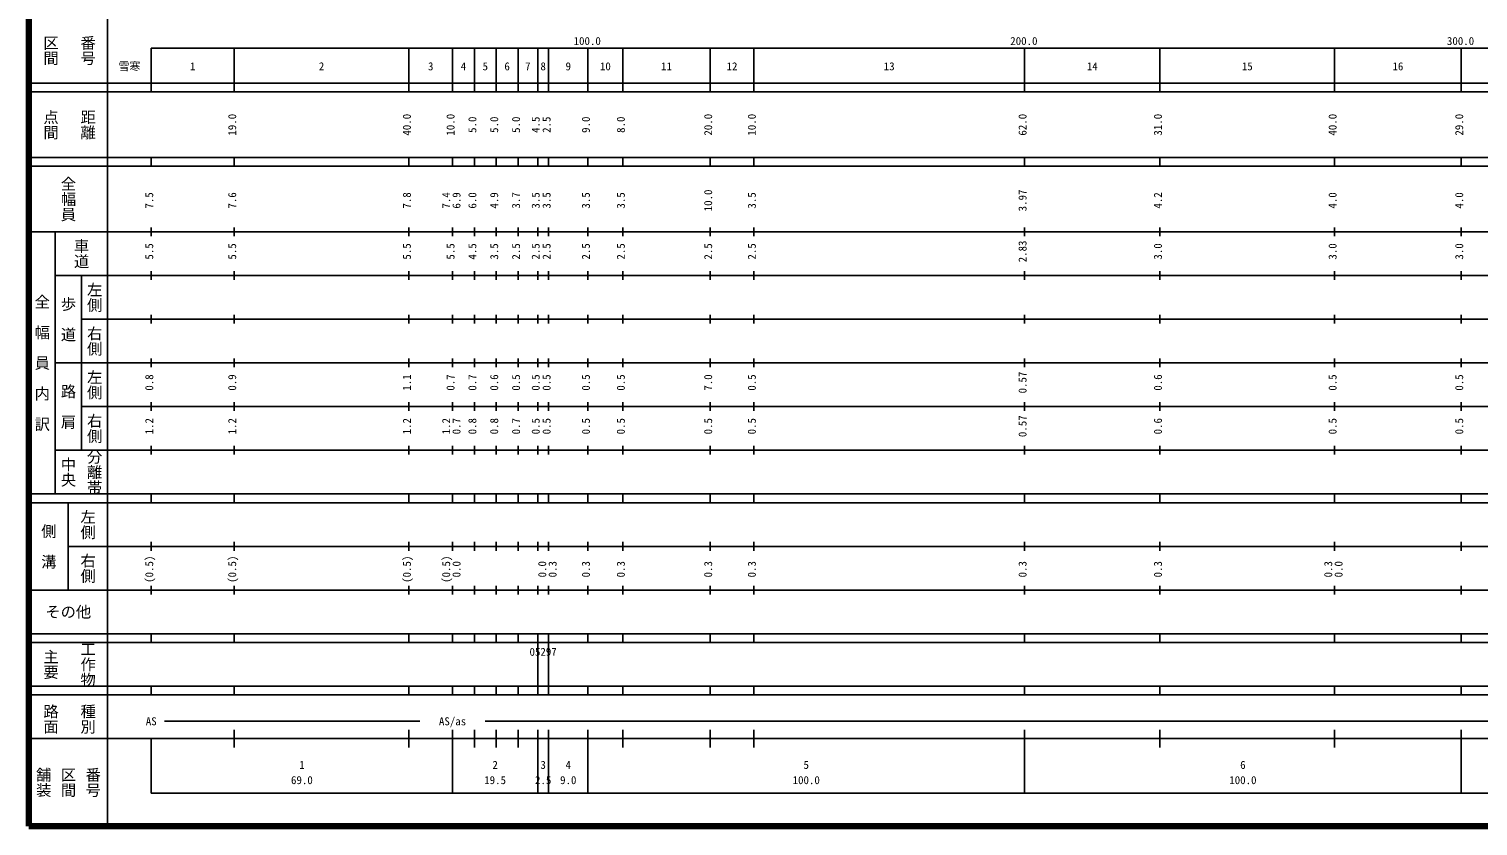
# Model space of a CAD drawing. Units: millimetres on the paper, enlarged 1000 times. Extents: x 40000 to 680000, y 20000 to 380000.
# Drawn here: x 40000 to 371847, y 20000 to 202409 of the extents above; entities that cross this region are included whole.
import ezdxf
from ezdxf.enums import TextEntityAlignment as Align

# ---------------------------------------------------------------- set-up
doc = ezdxf.new("R2010")
doc.units = ezdxf.units.MM
doc.header["$LTSCALE"] = 1000
doc.layers.add('M-TTL', color=2, linetype='Continuous', lineweight=140)
doc.layers.add('M-TTL-BAND', color=7, linetype='Continuous', lineweight=25)
doc.styles.add('@ＭＳ ゴシック', font='')
doc.styles.add('ＭＳ ゴシック', font='')
doc.styles.get('@ＭＳ ゴシック').set_extended_font_data('@MS Gothic')
doc.styles.get('ＭＳ ゴシック').set_extended_font_data('MS Gothic')

msp = doc.modelspace()

# ---------------------------------------------------------------- linework, layer by layer
at = {"layer": 'M-TTL'}
for p, q in [((40000, 380000), (40000, 20000)), ((40000, 20000), (680000, 20000))]:
    msp.add_line(p, q, dxfattribs=at)
at = {"layer": 'M-TTL-BAND'}
for p, q in [((58000, 370000), (58000, 20000)), ((68000, 198000), (579000, 198000)), ((68000, 198000), (68000, 188000)), ((87000, 188000), (87000, 198000)), ((127000, 188000), (127000, 198000)), ((137000, 188000), (137000, 198000)), ((142000, 188000), (142000, 198000)), ((147000, 188000), (147000, 198000)), ((152000, 188000), (152000, 198000)), ((156500, 188000), (156500, 198000)), ((159000, 188000), (159000, 198000)), ((168000, 188000), (168000, 198000)), ((176000, 188000), (176000, 198000)), ((196000, 188000), (196000, 198000)), ((206000, 188000), (206000, 198000)), ((268000, 188000), (268000, 198000)), ((299000, 188000), (299000, 198000)), ((339000, 188000), (339000, 198000)), ((368000, 188000), (368000, 198000)), ((40000, 190000), (579000, 190000)), ((40000, 188000), (579000, 188000)), ((40000, 173000), (579000, 173000)), ((68000, 171000), (68000, 173000)), ((87000, 171000), (87000, 173000)), ((127000, 171000), (127000, 173000)), ((137000, 171000), (137000, 173000)), ((142000, 171000), (142000, 173000)), ((147000, 171000), (147000, 173000)), ((152000, 171000), (152000, 173000)), ((156500, 171000), (156500, 173000)), ((159000, 171000), (159000, 173000)), ((168000, 171000), (168000, 173000)), ((176000, 171000), (176000, 173000)), ((196000, 171000), (196000, 173000)), ((206000, 171000), (206000, 173000)), ((268000, 171000), (268000, 173000)), ((299000, 171000), (299000, 173000)), ((339000, 171000), (339000, 173000)), ((368000, 171000), (368000, 173000)), ((40000, 171000), (579000, 171000)), ((40000, 156000), (579000, 156000)), ((46000, 96000), (46000, 156000)), ((68000, 155000), (68000, 157000)), ((87000, 155000), (87000, 157000)), ((127000, 155000), (127000, 157000)), ((137000, 155000), (137000, 157000)), ((142000, 155000), (142000, 157000)), ((147000, 155000), (147000, 157000)), ((152000, 155000), (152000, 157000)), ((156500, 155000), (156500, 157000)), ((159000, 155000), (159000, 157000)), ((168000, 155000), (168000, 157000)), ((176000, 155000), (176000, 157000)), ((196000, 155000), (196000, 157000)), ((206000, 155000), (206000, 157000)), ((268000, 155000), (268000, 157000)), ((299000, 155000), (299000, 157000)), ((339000, 155000), (339000, 157000)), ((368000, 155000), (368000, 157000)), ((68000, 145000), (68000, 147000)), ((87000, 145000), (87000, 147000)), ((127000, 145000), (127000, 147000)), ((137000, 145000), (137000, 147000)), ((142000, 145000), (142000, 147000)), ((147000, 145000), (147000, 147000)), ((152000, 145000), (152000, 147000)), ((156500, 145000), (156500, 147000)), ((159000, 145000), (159000, 147000)), ((168000, 145000), (168000, 147000)), ((176000, 145000), (176000, 147000)), ((196000, 145000), (196000, 147000)), ((206000, 145000), (206000, 147000)), ((268000, 145000), (268000, 147000)), ((299000, 145000), (299000, 147000)), ((339000, 145000), (339000, 147000)), ((368000, 145000), (368000, 147000)), ((46000, 146000), (579000, 146000)), ((52000, 146000), (52000, 106000)), ((68000, 135000), (68000, 137000)), ((87000, 135000), (87000, 137000)), ((127000, 135000), (127000, 137000)), ((137000, 135000), (137000, 137000)), ((142000, 135000), (142000, 137000)), ((147000, 135000), (147000, 137000)), ((152000, 135000), (152000, 137000)), ((156500, 135000), (156500, 137000)), ((159000, 135000), (159000, 137000)), ((168000, 135000), (168000, 137000)), ((176000, 135000), (176000, 137000)), ((196000, 135000), (196000, 137000)), ((206000, 135000), (206000, 137000)), ((268000, 135000), (268000, 137000)), ((299000, 135000), (299000, 137000)), ((339000, 135000), (339000, 137000)), ((368000, 135000), (368000, 137000)), ((52000, 136000), (579000, 136000)), ((68000, 125000), (68000, 127000)), ((87000, 125000), (87000, 127000)), ((127000, 125000), (127000, 127000)), ((137000, 125000), (137000, 127000)), ((142000, 125000), (142000, 127000)), ((147000, 125000), (147000, 127000)), ((152000, 125000), (152000, 127000)), ((156500, 125000), (156500, 127000)), ((159000, 125000), (159000, 127000)), ((168000, 125000), (168000, 127000)), ((176000, 125000), (176000, 127000)), ((196000, 125000), (196000, 127000)), ((206000, 125000), (206000, 127000)), ((268000, 125000), (268000, 127000)), ((299000, 125000), (299000, 127000)), ((339000, 125000), (339000, 127000)), ((368000, 125000), (368000, 127000)), ((46000, 126000), (579000, 126000)), ((68000, 115000), (68000, 117000)), ((87000, 115000), (87000, 117000)), ((127000, 115000), (127000, 117000)), ((137000, 115000), (137000, 117000)), ((142000, 115000), (142000, 117000)), ((147000, 115000), (147000, 117000)), ((152000, 115000), (152000, 117000)), ((156500, 115000), (156500, 117000)), ((159000, 115000), (159000, 117000)), ((168000, 115000), (168000, 117000)), ((176000, 115000), (176000, 117000)), ((196000, 115000), (196000, 117000)), ((206000, 115000), (206000, 117000)), ((268000, 115000), (268000, 117000)), ((299000, 115000), (299000, 117000)), ((339000, 115000), (339000, 117000)), ((368000, 115000), (368000, 117000)), ((52000, 116000), (579000, 116000)), ((68000, 105000), (68000, 107000)), ((87000, 105000), (87000, 107000)), ((127000, 105000), (127000, 107000)), ((137000, 105000), (137000, 107000)), ((142000, 105000), (142000, 107000)), ((147000, 105000), (147000, 107000)), ((152000, 105000), (152000, 107000)), ((156500, 105000), (156500, 107000)), ((159000, 105000), (159000, 107000)), ((168000, 105000), (168000, 107000)), ((176000, 105000), (176000, 107000)), ((196000, 105000), (196000, 107000)), ((206000, 105000), (206000, 107000)), ((268000, 105000), (268000, 107000)), ((299000, 105000), (299000, 107000)), ((339000, 105000), (339000, 107000)), ((368000, 105000), (368000, 107000)), ((46000, 106000), (579000, 106000)), ((40000, 96000), (579000, 96000)), ((40000, 94000), (579000, 94000)), ((49000, 94000), (49000, 74000)), ((68000, 94000), (68000, 96000)), ((87000, 94000), (87000, 96000)), ((127000, 94000), (127000, 96000)), ((137000, 94000), (137000, 96000)), ((142000, 94000), (142000, 96000)), ((147000, 94000), (147000, 96000)), ((152000, 94000), (152000, 96000)), ((156500, 94000), (156500, 96000)), ((159000, 94000), (159000, 96000)), ((168000, 94000), (168000, 96000)), ((176000, 94000), (176000, 96000)), ((196000, 94000), (196000, 96000)), ((206000, 94000), (206000, 96000)), ((268000, 94000), (268000, 96000)), ((299000, 94000), (299000, 96000)), ((339000, 94000), (339000, 96000)), ((368000, 94000), (368000, 96000)), ((49000, 84000), (579000, 84000)), ((68000, 83000), (68000, 85000)), ((87000, 83000), (87000, 85000)), ((127000, 83000), (127000, 85000)), ((137000, 83000), (137000, 85000)), ((142000, 83000), (142000, 85000)), ((147000, 83000), (147000, 85000)), ((152000, 83000), (152000, 85000)), ((156500, 83000), (156500, 85000)), ((159000, 83000), (159000, 85000)), ((168000, 83000), (168000, 85000)), ((176000, 83000), (176000, 85000)), ((196000, 83000), (196000, 85000)), ((206000, 83000), (206000, 85000)), ((268000, 83000), (268000, 85000)), ((299000, 83000), (299000, 85000)), ((339000, 83000), (339000, 85000)), ((368000, 83000), (368000, 85000)), ((40000, 74000), (579000, 74000)), ((68000, 73000), (68000, 75000)), ((87000, 73000), (87000, 75000)), ((127000, 73000), (127000, 75000)), ((137000, 73000), (137000, 75000)), ((142000, 73000), (142000, 75000)), ((147000, 73000), (147000, 75000)), ((152000, 73000), (152000, 75000)), ((156500, 73000), (156500, 75000)), ((159000, 73000), (159000, 75000)), ((168000, 73000), (168000, 75000)), ((176000, 73000), (176000, 75000)), ((196000, 73000), (196000, 75000)), ((206000, 73000), (206000, 75000)), ((268000, 73000), (268000, 75000)), ((299000, 73000), (299000, 75000)), ((339000, 73000), (339000, 75000)), ((368000, 73000), (368000, 75000)), ((40000, 64000), (579000, 64000)), ((68000, 62000), (68000, 64000)), ((87000, 62000), (87000, 64000)), ((127000, 62000), (127000, 64000)), ((137000, 62000), (137000, 64000)), ((142000, 62000), (142000, 64000)), ((147000, 62000), (147000, 64000)), ((152000, 62000), (152000, 64000)), ((156500, 62000), (156500, 64000)), ((159000, 62000), (159000, 64000)), ((168000, 62000), (168000, 64000)), ((176000, 62000), (176000, 64000)), ((196000, 62000), (196000, 64000)), ((206000, 62000), (206000, 64000)), ((268000, 62000), (268000, 64000)), ((299000, 62000), (299000, 64000)), ((339000, 62000), (339000, 64000)), ((368000, 62000), (368000, 64000)), ((40000, 62000), (579000, 62000)), ((156500, 52000), (156500, 62000)), ((159000, 52000), (159000, 62000)), ((40000, 52000), (579000, 52000)), ((40000, 50000), (579000, 50000)), ((68000, 50000), (68000, 52000)), ((87000, 50000), (87000, 52000)), ((127000, 50000), (127000, 52000)), ((137000, 50000), (137000, 52000)), ((142000, 50000), (142000, 52000)), ((147000, 50000), (147000, 52000)), ((152000, 50000), (152000, 52000)), ((156500, 50000), (156500, 52000)), ((159000, 50000), (159000, 52000)), ((168000, 50000), (168000, 52000)), ((176000, 50000), (176000, 52000)), ((196000, 50000), (196000, 52000)), ((206000, 50000), (206000, 52000)), ((268000, 50000), (268000, 52000)), ((299000, 50000), (299000, 52000)), ((339000, 50000), (339000, 52000)), ((368000, 50000), (368000, 52000)), ((71000, 44000), (129500, 44000)), ((144500, 44000), (565000, 44000)), ((40000, 40000), (579000, 40000)), ((68000, 40000), (68000, 27500)), ((87000, 38000), (87000, 42000)), ((127000, 38000), (127000, 42000)), ((137000, 27500), (137000, 42000)), ((142000, 38000), (142000, 42000)), ((147000, 38000), (147000, 42000)), ((152000, 38000), (152000, 42000)), ((156500, 27500), (156500, 42000)), ((159000, 27500), (159000, 42000)), ((168000, 27500), (168000, 42000)), ((176000, 38000), (176000, 42000)), ((196000, 38000), (196000, 42000)), ((206000, 38000), (206000, 42000)), ((268000, 27500), (268000, 42000)), ((299000, 38000), (299000, 42000)), ((339000, 38000), (339000, 42000)), ((368000, 27500), (368000, 42000)), ((68000, 27500), (579000, 27500))]:
    msp.add_line(p, q, dxfattribs=at)

# ---------------------------------------------------------------- texts
at = {"layer": 'M-TTL-BAND', "style": '@ＭＳ ゴシック'}
for s, p in [('区間', (45000, 197500)), ('番号', (53500, 197500)), ('点間', (45000, 180500)), ('距離', (53500, 180500)), ('全幅員', (49000, 163500)), ('車道', (52000, 151000)), ('左側', (55000, 141000)), ('全\u3000幅\u3000員\u3000内\u3000訳', (43000, 126000)), ('歩\u3000道', (49000, 136000)), ('右側', (55000, 131000)), ('左側', (55000, 121000)), ('路\u3000肩', (49000, 116000)), ('右側', (55000, 111000)), ('中央', (49000, 101000)), ('分離帯', (55000, 101000)), ('左側', (53500, 89000)), ('側\u3000溝', (44500, 84000)), ('右側', (53500, 79000)), ('主要', (45000, 57000)), ('工作物', (53500, 57000)), ('路面', (45000, 44500)), ('種別', (53500, 44500)), ('舗装', (43333, 30000)), ('番号', (54667, 30000)), ('区間', (49000, 30000))]:
    msp.add_text(s, height=2566, rotation=270, dxfattribs=at).set_placement(p, align=Align.MIDDLE_CENTER)
at = {"layer": 'M-TTL-BAND', "style": 'ＭＳ ゴシック'}
for s, p in [('100.0', (167844, 198195)), ('200.0', (267844, 198195)), ('300.0', (367844, 198195)), ('雪寒', (63017, 192405)), ('1', (77500, 192405)), ('2', (107000, 192405)), ('3', (132000, 192405)), ('4', (139500, 192405)), ('5', (144500, 192405)), ('6', (149500, 192405)), ('7', (154250, 192405)), ('8', (157750, 192405)), ('9', (163500, 192405)), ('10', (172000, 192405)), ('11', (186000, 192405)), ('12', (201000, 192405)), ('13', (237000, 192405)), ('14', (283500, 192405)), ('15', (319000, 192405)), ('16', (353500, 192405)), ('AS', (68000, 42500)), ('AS/as', (137000, 42500)), ('1', (102500, 32523)), ('2', (146750, 32523)), ('3', (157750, 32523)), ('4', (163500, 32523)), ('5', (218000, 32523)), ('6', (318000, 32523)), ('69.0', (102500, 29033)), ('19.5', (146750, 29033)), ('2.5', (157750, 29033)), ('9.0', (163500, 29033)), ('100.0', (218000, 29033)), ('100.0', (318000, 29033))]:
    msp.add_text(s, height=1833, dxfattribs=at).set_placement(p, align=Align.BOTTOM_CENTER)
for s, p in [('19.0', (88000, 180500)), ('40.0', (128000, 180500)), ('10.0', (138000, 180500)), ('20.0', (197000, 180500)), ('10.0', (207000, 180500)), ('62.0', (269000, 180500)), ('31.0', (300000, 180500)), ('40.0', (340000, 180500)), ('29.0', (369000, 180500)), ('5.0', (143000, 180500)), ('5.0', (148000, 180500)), ('5.0', (153000, 180500)), ('4.5', (157500, 180500)), ('2.5', (160000, 180500)), ('9.0', (169000, 180500)), ('8.0', (177000, 180500)), ('7.5', (69000, 163174)), ('7.6', (88000, 163174)), ('7.8', (128000, 163174)), ('7.4', (137000, 163174)), ('6.9', (139370, 163174)), ('6.0', (143000, 163174)), ('4.9', (148000, 163174)), ('3.7', (153000, 163174)), ('3.5', (157500, 163174)), ('3.5', (160000, 163174)), ('3.5', (169000, 163174)), ('3.5', (177000, 163174)), ('10.0', (197000, 163174)), ('3.5', (207000, 163174)), ('3.97', (269000, 163174)), ('4.2', (300000, 163174)), ('4.0', (340000, 163174)), ('4.0', (369000, 163174)), ('5.5', (69000, 151500)), ('5.5', (88000, 151500)), ('5.5', (128000, 151500)), ('5.5', (138000, 151500)), ('4.5', (143000, 151500)), ('3.5', (148000, 151500)), ('2.5', (153000, 151500)), ('2.5', (157500, 151500)), ('2.5', (160000, 151500)), ('2.5', (169000, 151500)), ('2.5', (177000, 151500)), ('2.5', (197000, 151500)), ('2.5', (207000, 151500)), ('2.83', (269000, 151500)), ('3.0', (300000, 151500)), ('3.0', (340000, 151500)), ('3.0', (369000, 151500)), ('0.8', (69000, 121500)), ('0.9', (88000, 121500)), ('1.1', (128000, 121500)), ('0.7', (138000, 121500)), ('0.7', (143000, 121500)), ('0.6', (148000, 121500)), ('0.5', (153000, 121500)), ('0.5', (157500, 121500)), ('0.5', (160000, 121500)), ('0.5', (169000, 121500)), ('0.5', (177000, 121500)), ('7.0', (197000, 121500)), ('0.5', (207000, 121500)), ('0.57', (269000, 121500)), ('0.6', (300000, 121500)), ('0.5', (340000, 121500)), ('0.5', (369000, 121500)), ('1.2', (69000, 111500)), ('1.2', (88000, 111500)), ('1.2', (128000, 111500)), ('1.2', (137000, 111500)), ('0.7', (139370, 111500)), ('0.8', (143000, 111500)), ('0.8', (148000, 111500)), ('0.7', (153000, 111500)), ('0.5', (157500, 111500)), ('0.5', (160000, 111500)), ('0.5', (169000, 111500)), ('0.5', (177000, 111500)), ('0.5', (197000, 111500)), ('0.5', (207000, 111500)), ('0.57', (269000, 111500)), ('0.6', (300000, 111500)), ('0.5', (340000, 111500)), ('0.5', (369000, 111500)), ('(0.5)', (69000, 78764)), ('(0.5)', (88000, 78764)), ('(0.5)', (128000, 78764)), ('(0.5)', (137000, 78764)), ('0.0', (139370, 78764)), ('0.0', (159000, 78764)), ('0.3', (161370, 78764)), ('0.3', (169000, 78764)), ('0.3', (177000, 78764)), ('0.3', (197000, 78764)), ('0.3', (207000, 78764)), ('0.3', (269000, 78764)), ('0.3', (300000, 78764)), ('0.3', (339000, 78764)), ('0.0', (341370, 78764))]:
    msp.add_text(s, height=1833, rotation=90, dxfattribs=at).set_placement(p, align=Align.BOTTOM_CENTER)
msp.add_text('その他', height=2566, dxfattribs=at).set_placement((49000, 69000), align=Align.MIDDLE_CENTER)
msp.add_text('05297', height=1833, dxfattribs=at).set_placement((154625, 58405), align=Align.BOTTOM_LEFT)

doc.saveas('drawing.dxf')
